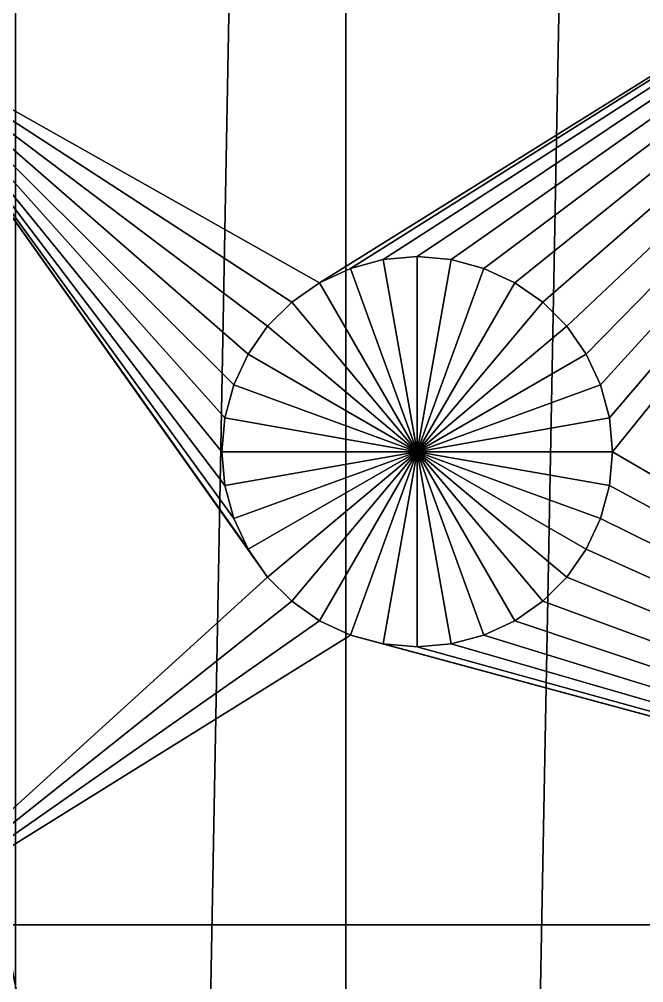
# Model space of a CAD drawing. Extents: x 36 to 230, y -1 to 167.
# Drawn here: x 125.48 to 130.76, y 96.74 to 104.89 of the extents above; entities that cross this region are included whole.
import ezdxf

# ---------------------------------------------------------------- set-up
doc = ezdxf.new("R2010")
doc.units = 0
doc.layers.get('0').update_dxf_attribs({"color": 13, "linetype": 'CONTINUOUS'})

# ---------------------------------------------------------------- blocks, each defined once
blk = doc.blocks.new('PARTE_23_-_SKETCHUP_STL_1')
for p, q in [((128.8407, 102.8801, 31), (128.5542, 102.855, 31)), ((128.8407, 102.8801, 46), (128.5542, 102.855, 46)), ((129.1272, 102.855, 31), (128.8407, 102.8801, 31)), ((128.8407, 102.8801, 31), (128.8407, 101.2301, 30.0086)), ((128.8407, 102.8801, 46), (128.8407, 102.8801, 31)), ((129.1272, 102.855, 46), (128.8407, 102.8801, 46)), ((128.5542, 102.855, 31), (128.2764, 102.7806, 31)), ((128.5542, 102.855, 46), (128.2764, 102.7806, 46)), ((128.5542, 102.855, 31), (128.8407, 101.2301, 30.0086)), ((128.5542, 102.855, 46), (128.5542, 102.855, 31)), ((129.1272, 102.855, 31), (128.8407, 101.2301, 30.0086)), ((129.405, 102.7806, 31), (129.1272, 102.855, 31)), ((129.1272, 102.855, 46), (129.1272, 102.855, 31)), ((129.405, 102.7806, 46), (129.1272, 102.855, 46)), ((128.2764, 102.7806, 31), (128.0157, 102.659, 31)), ((128.2764, 102.7806, 46), (128.0157, 102.659, 46)), ((128.2764, 102.7806, 31), (128.8407, 101.2301, 30.0086)), ((128.2764, 102.7806, 46), (128.2764, 102.7806, 31)), ((129.405, 102.7806, 31), (128.8407, 101.2301, 30.0086)), ((129.6657, 102.659, 31), (129.405, 102.7806, 31)), ((129.405, 102.7806, 46), (129.405, 102.7806, 31)), ((129.6657, 102.659, 46), (129.405, 102.7806, 46)), ((128.0157, 102.659, 31), (127.7801, 102.4941, 31)), ((128.0157, 102.659, 46), (127.7801, 102.4941, 46)), ((128.0157, 102.659, 31), (128.8407, 101.2301, 30.0086)), ((128.0157, 102.659, 46), (128.0157, 102.659, 31)), ((129.6657, 102.659, 31), (128.8407, 101.2301, 30.0086)), ((129.9013, 102.4941, 31), (129.6657, 102.659, 31)), ((129.6657, 102.659, 46), (129.6657, 102.659, 31)), ((129.9013, 102.4941, 46), (129.6657, 102.659, 46)), ((127.7801, 102.4941, 31), (127.5767, 102.2907, 31)), ((127.7801, 102.4941, 46), (127.5767, 102.2907, 46)), ((127.7801, 102.4941, 31), (128.8407, 101.2301, 30.0086)), ((127.7801, 102.4941, 46), (127.7801, 102.4941, 31)), ((129.9013, 102.4941, 31), (128.8407, 101.2301, 30.0086)), ((130.1047, 102.2907, 31), (129.9013, 102.4941, 31)), ((129.9013, 102.4941, 46), (129.9013, 102.4941, 31)), ((130.1047, 102.2907, 46), (129.9013, 102.4941, 46)), ((127.5767, 102.2907, 31), (127.4118, 102.0551, 31)), ((127.5767, 102.2907, 46), (127.4118, 102.0551, 46)), ((127.5767, 102.2907, 31), (128.8407, 101.2301, 30.0086)), ((127.5767, 102.2907, 46), (127.5767, 102.2907, 31)), ((130.1047, 102.2907, 31), (128.8407, 101.2301, 30.0086)), ((130.2697, 102.0551, 31), (130.1047, 102.2907, 31)), ((130.2697, 102.0551, 46), (130.1047, 102.2907, 46)), ((130.1047, 102.2907, 46), (130.1047, 102.2907, 31)), ((127.4118, 102.0551, 31), (127.2902, 101.7944, 31)), ((127.4118, 102.0551, 46), (127.2902, 101.7944, 46)), ((127.4118, 102.0551, 31), (128.8407, 101.2301, 30.0086)), ((127.4118, 102.0551, 46), (127.4118, 102.0551, 31)), ((130.2697, 102.0551, 31), (128.8407, 101.2301, 30.0086)), ((130.3912, 101.7944, 31), (130.2697, 102.0551, 31)), ((130.2697, 102.0551, 31), (130.2697, 102.0551, 46)), ((130.3912, 101.7944, 46), (130.2697, 102.0551, 46)), ((127.2902, 101.7944, 31), (127.2158, 101.5166, 31)), ((127.2902, 101.7944, 46), (127.2158, 101.5166, 46)), ((127.2902, 101.7944, 31), (128.8407, 101.2301, 30.0086)), ((127.2902, 101.7944, 46), (127.2902, 101.7944, 31)), ((130.3912, 101.7944, 31), (128.8407, 101.2301, 30.0086)), ((130.4656, 101.5166, 31), (130.3912, 101.7944, 31)), ((130.4656, 101.5166, 46), (130.3912, 101.7944, 46)), ((130.3912, 101.7944, 31), (130.3912, 101.7944, 46)), ((127.2158, 101.5166, 31), (127.1907, 101.2301, 31)), ((127.2158, 101.5166, 46), (127.1907, 101.2301, 46)), ((127.2158, 101.5166, 31), (128.8407, 101.2301, 30.0086)), ((127.2158, 101.5166, 46), (127.2158, 101.5166, 31)), ((130.4656, 101.5166, 31), (128.8407, 101.2301, 30.0086)), ((130.4907, 101.2301, 31), (130.4656, 101.5166, 31)), ((130.4907, 101.2301, 46), (130.4656, 101.5166, 46)), ((130.4656, 101.5166, 31), (130.4656, 101.5166, 46)), ((127.1907, 101.2301, 31), (128.8407, 101.2301, 30.0086)), ((127.1907, 101.2301, 31), (127.2158, 100.9436, 31)), ((127.1907, 101.2301, 46), (127.1907, 101.2301, 31)), ((127.1907, 101.2301, 46), (127.2158, 100.9436, 46)), ((127.2158, 100.9436, 31), (128.8407, 101.2301, 30.0086)), ((127.2902, 100.6658, 31), (128.8407, 101.2301, 30.0086)), ((127.4118, 100.4051, 31), (128.8407, 101.2301, 30.0086)), ((127.5767, 100.1695, 31), (128.8407, 101.2301, 30.0086)), ((127.7801, 99.9661, 31), (128.8407, 101.2301, 30.0086)), ((128.0157, 99.8012, 31), (128.8407, 101.2301, 30.0086)), ((128.2764, 99.6796, 31), (128.8407, 101.2301, 30.0086)), ((128.5542, 99.6052, 31), (128.8407, 101.2301, 30.0086)), ((128.8407, 101.2301, 30.0086), (130.4907, 101.2301, 31)), ((128.8407, 99.5801, 31), (128.8407, 101.2301, 30.0086)), ((129.1272, 99.6052, 31), (128.8407, 101.2301, 30.0086)), ((129.405, 99.6796, 31), (128.8407, 101.2301, 30.0086)), ((129.6657, 99.8012, 31), (128.8407, 101.2301, 30.0086)), ((129.9013, 99.9661, 31), (128.8407, 101.2301, 30.0086)), ((130.1047, 100.1695, 31), (128.8407, 101.2301, 30.0086)), ((130.2697, 100.4051, 31), (128.8407, 101.2301, 30.0086)), ((130.3912, 100.6658, 31), (128.8407, 101.2301, 30.0086)), ((130.4656, 100.9436, 31), (128.8407, 101.2301, 30.0086)), ((130.4656, 100.9436, 31), (130.4907, 101.2301, 31)), ((130.4656, 100.9436, 46), (130.4907, 101.2301, 46)), ((130.4907, 101.2301, 46), (130.4907, 101.2301, 31)), ((127.2158, 100.9436, 31), (127.2902, 100.6658, 31)), ((127.2158, 100.9436, 46), (127.2158, 100.9436, 31)), ((127.2158, 100.9436, 46), (127.2902, 100.6658, 46)), ((130.3912, 100.6658, 31), (130.4656, 100.9436, 31)), ((130.3912, 100.6658, 46), (130.4656, 100.9436, 46)), ((130.4656, 100.9436, 46), (130.4656, 100.9436, 31)), ((127.2902, 100.6658, 31), (127.4118, 100.4051, 31)), ((127.2902, 100.6658, 46), (127.2902, 100.6658, 31)), ((127.2902, 100.6658, 46), (127.4118, 100.4051, 46)), ((130.2697, 100.4051, 31), (130.3912, 100.6658, 31)), ((130.2697, 100.4051, 46), (130.3912, 100.6658, 46)), ((130.3912, 100.6658, 46), (130.3912, 100.6658, 31)), ((127.4118, 100.4051, 31), (127.5767, 100.1695, 31)), ((127.4118, 100.4051, 46), (127.4118, 100.4051, 31)), ((127.4118, 100.4051, 46), (127.5767, 100.1695, 46)), ((130.1047, 100.1695, 31), (130.2697, 100.4051, 31)), ((130.1047, 100.1695, 46), (130.2697, 100.4051, 46)), ((130.2697, 100.4051, 46), (130.2697, 100.4051, 31)), ((127.5767, 100.1695, 31), (127.7801, 99.9661, 31)), ((127.5767, 100.1695, 46), (127.5767, 100.1695, 31)), ((127.5767, 100.1695, 46), (127.7801, 99.9661, 46)), ((129.9013, 99.9661, 31), (130.1047, 100.1695, 31)), ((129.9013, 99.9661, 46), (130.1047, 100.1695, 46)), ((130.1047, 100.1695, 46), (130.1047, 100.1695, 31)), ((127.7801, 99.9661, 31), (128.0157, 99.8012, 31)), ((127.7801, 99.9661, 46), (127.7801, 99.9661, 31)), ((127.7801, 99.9661, 46), (128.0157, 99.8012, 46)), ((129.6657, 99.8012, 31), (129.9013, 99.9661, 31)), ((129.6657, 99.8012, 46), (129.9013, 99.9661, 46)), ((129.9013, 99.9661, 46), (129.9013, 99.9661, 31)), ((128.0157, 99.8012, 31), (128.2764, 99.6796, 31)), ((128.0157, 99.8012, 46), (128.0157, 99.8012, 31)), ((128.0157, 99.8012, 46), (128.2764, 99.6796, 46)), ((129.405, 99.6796, 31), (129.6657, 99.8012, 31)), ((129.405, 99.6796, 46), (129.6657, 99.8012, 46)), ((129.6657, 99.8012, 46), (129.6657, 99.8012, 31)), ((128.2764, 99.6796, 31), (128.5542, 99.6052, 31)), ((128.2764, 99.6796, 46), (128.2764, 99.6796, 31)), ((128.2764, 99.6796, 46), (128.5542, 99.6052, 46)), ((129.1272, 99.6052, 31), (129.405, 99.6796, 31)), ((129.1272, 99.6052, 46), (129.405, 99.6796, 46)), ((129.405, 99.6796, 46), (129.405, 99.6796, 31)), ((128.5542, 99.6052, 31), (128.8407, 99.5801, 31)), ((128.5542, 99.6052, 46), (128.5542, 99.6052, 31)), ((128.5542, 99.6052, 46), (128.8407, 99.5801, 46)), ((128.8407, 99.5801, 31), (129.1272, 99.6052, 31)), ((128.8407, 99.5801, 46), (129.1272, 99.6052, 46)), ((128.8407, 99.5801, 46), (128.8407, 99.5801, 31)), ((129.1272, 99.6052, 46), (129.1272, 99.6052, 31)), ((137.3407, 97.2301, 46), (124.3407, 97.2301, 46)), ((137.3407, 97.2301, 5), (125.3407, 97.2301, 5))]:
    blk.add_line(p, q)
mesh = blk.add_polyface()
corners = [(125.4455, 8.4398), (125.4455, 158.0204), (128.238, 157.7585), (128.238, 8.7017), (131.0189, 157.3924), (131.0189, 9.0678), (133.7841, 156.9226), (133.7841, 9.5376), (136.5298, 156.3497), (136.5298, 10.1105), (139.2521, 155.6745), (139.2521, 10.7857), (141.9473, 154.8981), (141.9473, 11.5621), (144.6116, 154.0214), (144.6116, 12.4389), (147.2413, 153.0456), (147.2413, 13.4146), (149.8326, 151.9723), (149.8326, 14.4879), (152.382, 150.8028), (152.382, 15.6574), (154.8858, 149.5388), (154.8858, 16.9215), (157.3407, 148.182), (157.3407, 18.2782), (170.5094, 128.7462), (170.6447, 129.2513), (170.4638, 128.2252), (186.6872, 164.2027), (170.8657, 129.7252), (176.0619, 129.7252), (176.2829, 129.2513), (176.4182, 128.7462), (176.4638, 128.2252), (176.4638, 38.235), (170.5094, 127.7043), (170.4638, 38.235), (170.5094, 38.7559), (170.6447, 127.1992), (170.6447, 39.261), (170.8657, 126.7252), (170.8657, 39.735), (171.1657, 126.2969), (171.1657, 40.1633), (171.5355, 125.9271), (171.5355, 40.5331), (171.9638, 125.6272), (171.9638, 40.833), (172.4378, 125.4062), (172.4378, 41.0541), (172.9429, 125.2708), (172.9429, 41.1894), (173.4638, 125.2252), (173.4638, 41.235), (173.9848, 125.2708), (173.9848, 41.1894), (174.4899, 125.4062), (174.4899, 41.0541), (174.9638, 125.6272), (174.9638, 40.833), (175.3922, 125.9271), (175.3922, 40.5331), (175.7619, 126.2969), (175.7619, 40.1633), (176.0619, 126.7252), (176.0619, 39.735), (176.2829, 127.1992), (176.2829, 39.261), (176.4182, 127.7043), (176.4182, 38.7559), (122.8407, 153.2301), (122.8407, 13.2301), (186.6872, 2.2576), (187.4042, 164.9155), (187.4042, 1.5447), (188.1896, 165.5523), (188.1896, 0.9079), (189.0352, 166.1065), (188.887, 128.2301)]
mesh.append_faces([[corners[k] for k in face] for face in [(26, 24, 27), (27, 29, 30), (31, 29, 32), (32, 29, 33), (33, 29, 34), (36, 37, 28)]], dxfattribs={"vtx0": -1, "vtx1": -1})
mesh.append_faces([[corners[k] for k in face] for face in [(25, 24, 26), (34, 29, 35), (71, 1, 72), (77, 78, 79)]], dxfattribs={"vtx0": -1, "vtx1": -1, "vtx2": -1})
mesh.append_faces([[corners[k] for k in face] for face in [(0, 1, 2), (3, 2, 4), (5, 4, 6), (7, 6, 8), (9, 8, 10), (11, 10, 12), (13, 12, 14), (15, 14, 16), (17, 16, 18), (19, 18, 20), (21, 20, 22), (23, 22, 24), (25, 26, 28), (38, 36, 39), (40, 39, 41), (42, 41, 43), (44, 43, 45), (46, 45, 47), (48, 47, 49), (50, 49, 51), (52, 51, 53), (54, 53, 55), (56, 55, 57), (58, 57, 59), (60, 59, 61), (62, 61, 63), (64, 63, 65), (66, 65, 67), (68, 67, 69), (70, 69, 34), (73, 29, 74), (75, 74, 76), (77, 76, 78)]], dxfattribs={"vtx0": -1, "vtx2": -1})
mesh = blk.add_polyface()
corners = [(122.6451, 158.1777, 5), (125.3407, 109.2301, 5), (125.4455, 158.0204, 5), (134.5123, 109.2301, 5), (128.238, 157.7585, 5), (131.0189, 157.3924, 5), (133.7841, 156.9226, 5), (136.5298, 156.3497, 5), (135.3407, 127.7301, 5), (142.3407, 127.7301, 5), (139.2521, 155.6745, 5), (141.9473, 154.8981, 5), (144.6116, 154.0214, 5), (119.2935, 151.7266, 5), (125.3407, 97.2301, 5), (119.5629, 151.6544, 5), (119.8407, 151.6301, 5), (120.1185, 151.6544, 5), (120.3879, 151.7266, 5), (120.6407, 151.8445, 5), (120.8692, 152.0044, 5), (121.0664, 152.2016, 5), (121.2263, 152.4301, 5), (121.3442, 152.6829, 5), (121.4164, 152.9523, 5), (121.4407, 153.2301, 5), (120.8692, 154.4558, 5), (121.0664, 154.2586, 5), (121.2263, 154.0301, 5), (121.3442, 153.7773, 5), (121.4164, 153.5079, 5), (164.1272, 143.7586, 5), (164.3407, 113.2301, 5), (166.2784, 142.1245, 5), (166.0867, 117.2497, 5), (166.669, 117.7234, 5), (168.3692, 140.4139, 5), (167.3103, 118.1135, 5), (167.9989, 118.4125, 5), (168.7217, 118.6151, 5), (170.3971, 138.6291, 5), (170.9597, 118.6151, 5), (172.3594, 136.7725, 5), (171.8638, 128.2252, 5), (171.8881, 128.5031, 5), (171.9603, 128.7725, 5)]
mesh.append_faces([[corners[k] for k in face] for face in [(0, 1, 2), (2, 3, 4), (4, 3, 5), (5, 3, 6), (6, 3, 7), (7, 9, 10), (10, 9, 11), (11, 9, 12), (13, 14, 15), (15, 14, 16), (16, 14, 17), (17, 14, 18), (18, 14, 19), (19, 14, 20), (20, 14, 21), (21, 14, 22), (22, 14, 23), (23, 14, 24), (24, 14, 25), (31, 32, 33), (33, 35, 36), (36, 39, 40), (40, 41, 42)]], dxfattribs={"vtx0": -1, "vtx1": -1})
mesh.append_faces([[corners[k] for k in face] for face in [(7, 3, 8), (25, 14, 0), (42, 41, 43)]], dxfattribs={"vtx0": -1, "vtx1": -1, "vtx2": -1})
mesh.append_faces([[corners[k] for k in face] for face in [(2, 1, 3), (7, 8, 9), (0, 26, 27), (0, 27, 28), (0, 28, 29), (0, 29, 30), (0, 30, 25), (33, 34, 35), (36, 35, 37), (36, 37, 38), (36, 38, 39), (42, 43, 44), (42, 44, 45)]], dxfattribs={"vtx0": -1, "vtx2": -1})
mesh = blk.add_polyface()
corners = [(172.3711, 118.1135, 5), (171.8638, 128.2252, 5), (171.6825, 118.4125, 5), (171.8881, 127.9474, 5), (171.9603, 127.678, 5), (125.3407, 109.2301, 5), (122.6451, 158.1777, 5), (125.3407, 97.2301, 5), (135.3407, 127.7301, 5), (134.5123, 109.2301, 5), (135.3407, 110.0585, 5), (144.6116, 154.0214, 5), (142.3407, 127.7301, 5), (144.6116, 12.4389, 5), (147.2413, 13.4146, 5), (147.2413, 153.0456, 5), (149.8326, 14.4879, 5), (149.8326, 151.9723, 5), (152.382, 15.6574, 5), (152.382, 150.8028, 5), (154.8858, 16.9215, 5), (154.8858, 149.5388, 5), (157.3407, 18.2782, 5), (157.3407, 148.182, 5), (159.6555, 19.6708, 5), (159.6555, 146.7894, 5), (161.9187, 21.1459, 5), (161.9187, 145.3143, 5), (164.1272, 22.7016, 5), (164.1272, 143.7586, 5), (164.3407, 113.2301, 5), (164.3919, 53.979, 5), (164.3919, 112.4812, 5), (164.5447, 54.714, 5), (164.5447, 111.7462, 5), (164.7961, 55.4213, 5), (164.7961, 111.0389, 5), (165.1414, 56.0878, 5), (165.1414, 110.3724, 5), (165.5743, 56.7011, 5), (165.5743, 109.7591, 5), (166.0867, 57.2497, 5), (166.0867, 109.2105, 5), (166.669, 57.7234, 5), (166.669, 108.7368, 5), (167.3103, 58.1135, 5), (167.3103, 108.3467, 5), (167.9989, 58.4125, 5), (167.9989, 108.0477, 5), (168.7217, 58.6151, 5), (168.7217, 107.8451, 5), (169.4654, 58.7173, 5), (169.4654, 107.7429, 5), (170.216, 58.7173, 5), (170.216, 107.7429, 5), (170.9597, 58.6151, 5), (170.9597, 107.8451, 5), (171.6825, 58.4125, 5), (171.6825, 108.0477, 5), (164.3407, 53.2301, 5), (166.2784, 142.1245, 5), (164.3919, 113.979, 5), (164.5447, 114.714, 5), (164.7961, 115.4213, 5), (165.1414, 116.0878, 5), (165.5743, 116.7011, 5), (166.0867, 117.2497, 5), (170.3971, 138.6291, 5), (168.7217, 118.6151, 5), (169.4654, 118.7173, 5), (170.216, 118.7173, 5), (170.9597, 118.6151, 5)]
mesh.append_faces([[corners[k] for k in face] for face in [(8, 9, 10)]], dxfattribs={"vtx0": -1})
mesh.append_faces([[corners[k] for k in face] for face in [(0, 1, 2), (1, 0, 3), (3, 0, 4), (5, 6, 7), (11, 14, 15), (15, 16, 17), (17, 18, 19), (19, 20, 21), (21, 22, 23), (23, 24, 25), (25, 26, 27), (27, 28, 29), (30, 31, 32), (32, 33, 34), (34, 35, 36), (36, 37, 38), (38, 39, 40), (40, 41, 42), (42, 43, 44), (44, 45, 46), (46, 47, 48), (48, 49, 50), (50, 51, 52), (52, 53, 54), (54, 55, 56), (56, 57, 58)]], dxfattribs={"vtx0": -1, "vtx1": -1})
mesh.append_faces([[corners[k] for k in face] for face in [(11, 12, 13), (30, 29, 59)]], dxfattribs={"vtx0": -1, "vtx1": -1, "vtx2": -1})
mesh.append_faces([[corners[k] for k in face] for face in [(60, 30, 61), (60, 61, 62), (60, 62, 63), (60, 63, 64), (60, 64, 65), (60, 65, 66), (67, 68, 69), (67, 69, 70), (67, 70, 71), (1, 71, 2)]], dxfattribs={"vtx0": -1, "vtx2": -1})
mesh = blk.add_polyface()
corners = [(122.6451, 8.2826), (122.6598, 12.204), (125.4455, 8.4398), (122.7951, 12.7092), (122.8407, 13.2301), (125.4455, 158.0204), (128.238, 157.7585), (128.238, 8.7017), (131.0189, 157.3924), (131.0189, 9.0678), (133.7841, 156.9226), (133.7841, 9.5376), (136.5298, 156.3497), (136.5298, 10.1105), (139.2521, 155.6745), (139.2521, 10.7857), (141.9473, 154.8981), (141.9473, 11.5621), (144.6116, 154.0214), (144.6116, 12.4389), (147.2413, 153.0456), (147.2413, 13.4146), (149.8326, 151.9723), (149.8326, 14.4879), (152.382, 150.8028), (152.382, 15.6574), (154.8858, 149.5388), (154.8858, 16.9215), (157.3407, 148.182), (157.3407, 18.2782), (170.4638, 38.235), (170.5094, 127.7043), (170.5094, 38.7559), (170.6447, 127.1992), (170.6447, 39.261), (170.8657, 126.7252), (170.8657, 39.735), (171.1657, 126.2969), (171.1657, 40.1633), (171.5355, 125.9271), (171.5355, 40.5331), (171.9638, 125.6272), (171.9638, 40.833), (172.4378, 125.4062), (172.4378, 41.0541), (172.9429, 125.2708), (172.9429, 41.1894), (173.4638, 125.2252), (173.4638, 41.235), (173.9848, 125.2708), (173.9848, 41.1894), (174.4899, 125.4062), (174.4899, 41.0541), (174.9638, 125.6272), (174.9638, 40.833), (175.3922, 125.9271), (175.3922, 40.5331), (175.7619, 126.2969), (175.7619, 40.1633), (176.0619, 126.7252), (176.0619, 39.735), (176.2829, 127.1992), (176.2829, 39.261), (176.4182, 127.7043), (176.4182, 38.7559), (176.4638, 128.2252), (176.4638, 38.235), (170.6447, 37.2089), (186.6872, 2.2576), (170.5094, 37.714), (170.4638, 128.2252), (170.8657, 36.735), (171.1657, 36.3066), (171.5355, 35.9368), (171.9638, 35.6369), (172.4378, 35.4159)]
mesh.append_faces([[corners[k] for k in face] for face in [(0, 1, 2), (2, 6, 7), (7, 8, 9), (9, 10, 11), (11, 12, 13), (13, 14, 15), (15, 16, 17), (17, 18, 19), (19, 20, 21), (21, 22, 23), (23, 24, 25), (25, 26, 27), (27, 28, 29), (30, 31, 32), (32, 33, 34), (34, 35, 36), (36, 37, 38), (38, 39, 40), (40, 41, 42), (42, 43, 44), (44, 45, 46), (46, 47, 48), (48, 49, 50), (50, 51, 52), (52, 53, 54), (54, 55, 56), (56, 57, 58), (58, 59, 60), (60, 61, 62), (62, 63, 64), (64, 65, 66), (29, 67, 68), (67, 29, 69), (69, 29, 30)]], dxfattribs={"vtx0": -1, "vtx1": -1})
mesh.append_faces([[corners[k] for k in face] for face in [(2, 4, 5), (30, 29, 70)]], dxfattribs={"vtx0": -1, "vtx1": -1, "vtx2": -1})
mesh.append_faces([[corners[k] for k in face] for face in [(2, 1, 3), (2, 3, 4), (68, 67, 71), (68, 71, 72), (68, 72, 73), (68, 73, 74), (68, 74, 75)]], dxfattribs={"vtx0": -1, "vtx2": -1})
mesh = blk.add_polyface()
corners = [(144.6116, 154.0214, 5), (144.6116, 12.4389, 5), (147.2413, 13.4146, 5), (147.2413, 153.0456, 5), (149.8326, 14.4879, 5), (149.8326, 151.9723, 5), (152.382, 15.6574, 5), (152.382, 150.8028, 5), (154.8858, 16.9215, 5), (154.8858, 149.5388, 5), (157.3407, 18.2782, 5), (157.3407, 148.182, 5), (159.6555, 19.6708, 5), (159.6555, 146.7894, 5), (161.9187, 21.1459, 5), (161.9187, 145.3143, 5), (164.1272, 22.7016, 5), (164.1272, 143.7586, 5), (164.3407, 53.2301, 5), (166.2784, 24.3358, 5), (164.3919, 52.4812, 5), (164.5447, 51.7462, 5), (164.7961, 51.0389, 5), (165.1414, 50.3724, 5), (165.5743, 49.7591, 5), (168.7217, 47.8451, 5), (170.3971, 27.8311, 5), (169.4654, 47.7429, 5), (170.216, 47.7429, 5), (170.9597, 47.8451, 5), (171.8638, 38.235, 5), (171.6825, 48.0477, 5), (164.3919, 53.979, 5), (164.3407, 113.2301, 5), (164.3919, 112.4812, 5), (164.5447, 54.714, 5), (164.5447, 111.7462, 5), (164.7961, 55.4213, 5), (164.7961, 111.0389, 5), (165.1414, 56.0878, 5), (165.1414, 110.3724, 5), (165.5743, 56.7011, 5), (165.5743, 109.7591, 5), (166.0867, 57.2497, 5), (166.0867, 109.2105, 5), (166.669, 57.7234, 5), (166.669, 108.7368, 5), (167.3103, 58.1135, 5), (167.3103, 108.3467, 5), (167.9989, 58.4125, 5), (167.9989, 108.0477, 5), (168.7217, 58.6151, 5), (168.7217, 107.8451, 5), (169.4654, 58.7173, 5), (169.4654, 107.7429, 5), (170.216, 58.7173, 5), (170.216, 107.7429, 5), (170.9597, 58.6151, 5), (170.9597, 107.8451, 5), (171.6825, 58.4125, 5), (171.6825, 108.0477, 5), (172.3711, 58.1135, 5), (172.3711, 48.3467, 5), (171.8881, 38.5128, 5), (171.9603, 38.7822, 5), (114.3407, 97.2301, 5), (137.3407, 37.7301, 5), (114.3407, 109.2301, 5), (125.3407, 97.2301, 5), (137.3407, 97.2301, 5), (142.3407, 25.7301, 5), (142.3407, 127.7301, 5)]
mesh.append_faces([[corners[k] for k in face] for face in [(68, 66, 69)]], dxfattribs={"vtx0": -1})
mesh.append_faces([[corners[k] for k in face] for face in [(18, 19, 20), (20, 19, 21), (21, 19, 22), (22, 19, 23), (23, 19, 24), (25, 26, 27), (28, 26, 29), (29, 30, 31), (32, 33, 18), (65, 66, 67), (70, 1, 71)]], dxfattribs={"vtx0": -1, "vtx1": -1})
mesh.append_faces([[corners[k] for k in face] for face in [(17, 16, 18), (67, 66, 68)]], dxfattribs={"vtx0": -1, "vtx1": -1, "vtx2": -1})
mesh.append_faces([[corners[k] for k in face] for face in [(0, 1, 2), (3, 2, 4), (5, 4, 6), (7, 6, 8), (9, 8, 10), (11, 10, 12), (13, 12, 14), (15, 14, 16), (34, 32, 35), (36, 35, 37), (38, 37, 39), (40, 39, 41), (42, 41, 43), (44, 43, 45), (46, 45, 47), (48, 47, 49), (50, 49, 51), (52, 51, 53), (54, 53, 55), (56, 55, 57), (58, 57, 59), (60, 59, 61), (30, 62, 31), (62, 30, 63), (62, 63, 64)]], dxfattribs={"vtx0": -1, "vtx2": -1})
mesh = blk.add_polyface()
corners = [(92.1414, 110.3724, 5), (92.1414, 56.0878, 5), (92.5743, 56.7011, 5), (92.5743, 109.7591, 5), (93.0867, 57.2497, 5), (93.0867, 109.2105, 5), (93.669, 57.7234, 5), (93.669, 108.7368, 5), (94.3103, 58.1135, 5), (94.3103, 108.3467, 5), (94.9989, 58.4125, 5), (94.9989, 108.0477, 5), (95.7217, 58.6151, 5), (95.7217, 107.8451, 5), (96.4654, 58.7173, 5), (96.4654, 107.7429, 5), (97.216, 58.7173, 5), (97.216, 107.7429, 5), (97.9597, 58.6151, 5), (97.9597, 107.8451, 5), (98.6825, 58.4125, 5), (98.6825, 108.0477, 5), (99.3711, 58.1135, 5), (99.3711, 108.3467, 5), (100.0125, 57.7234, 5), (100.0125, 108.7368, 5), (100.5947, 57.2497, 5), (102.5123, 97.2301, 5), (101.1071, 56.7011, 5), (101.54, 56.0878, 5), (101.8854, 55.4213, 5), (102.1368, 54.714, 5), (102.2895, 53.979, 5), (102.3407, 53.2301, 5), (102.5123, 37.7301, 5), (137.3407, 37.7301, 5), (114.3407, 97.2301, 5), (92.1414, 50.3724, 5), (92.4401, 13.4146, 5), (92.5743, 49.7591, 5), (95.0698, 12.4389, 5), (93.0867, 49.2105, 5), (93.669, 48.7368, 5), (94.3103, 48.3467, 5), (94.9989, 48.0477, 5), (95.7217, 47.8451, 5), (98.6825, 48.0477, 5), (100.4293, 10.7857, 5), (99.3711, 48.3467, 5), (100.0125, 48.7368, 5), (100.3407, 35.5585, 5), (100.5947, 49.2105, 5), (100.3407, 29.9017, 5), (101.1071, 49.7591, 5), (101.54, 50.3724, 5), (101.8854, 51.0389, 5), (102.1368, 51.7462, 5), (102.2895, 52.4812, 5)]
mesh.append_faces([[corners[k] for k in face] for face in [(27, 35, 36), (37, 38, 39), (39, 40, 41), (41, 40, 42), (42, 40, 43), (43, 40, 44), (44, 40, 45), (46, 47, 48), (48, 47, 49), (49, 50, 51), (50, 49, 52), (51, 34, 53), (53, 34, 54), (54, 34, 55), (55, 34, 56), (56, 34, 57), (57, 34, 33)]], dxfattribs={"vtx0": -1, "vtx1": -1})
mesh.append_faces([[corners[k] for k in face] for face in [(27, 33, 34)]], dxfattribs={"vtx0": -1, "vtx1": -1, "vtx2": -1})
mesh.append_faces([[corners[k] for k in face] for face in [(0, 1, 2), (3, 2, 4), (5, 4, 6), (7, 6, 8), (9, 8, 10), (11, 10, 12), (13, 12, 14), (15, 14, 16), (17, 16, 18), (19, 18, 20), (21, 20, 22), (23, 22, 24), (25, 24, 26), (27, 26, 28), (27, 28, 29), (27, 29, 30), (27, 30, 31), (27, 31, 32), (27, 32, 33), (27, 34, 35), (51, 50, 34)]], dxfattribs={"vtx0": -1, "vtx2": -1})
mesh = blk.add_polyface()
corners = [(105.3407, 97.2301, 46), (102.3407, 104.2301, 46), (102.3407, 100.2301, 46), (105.3407, 107.2301, 46), (109.4118, 100.4051, 46), (109.5767, 100.1695, 46), (109.7801, 99.9661, 46), (110.0157, 99.8012, 46), (115.3407, 97.2301, 46), (109.2902, 100.6658, 46), (109.2158, 100.9436, 46), (109.1907, 101.2301, 46), (110.2764, 99.6796, 46), (110.5542, 99.6052, 46), (110.8407, 99.5801, 46), (111.1272, 99.6052, 46), (111.405, 99.6796, 46), (111.6657, 99.8012, 46), (111.9013, 99.9661, 46), (112.1047, 100.1695, 46), (112.2697, 100.4051, 46), (112.3912, 100.6658, 46), (112.4656, 100.9436, 46), (112.4907, 101.2301, 46), (124.3407, 97.2301, 46), (127.5767, 100.1695, 46), (124.3407, 104.7301, 46), (127.7801, 99.9661, 46), (128.0157, 99.8012, 46), (128.2764, 99.6796, 46), (137.3407, 97.2301, 46), (127.4118, 100.4051, 46), (127.2902, 100.6658, 46), (127.2158, 100.9436, 46), (127.1907, 101.2301, 46), (128.5542, 99.6052, 46), (128.8407, 99.5801, 46), (129.1272, 99.6052, 46), (129.405, 99.6796, 46), (129.6657, 99.8012, 46), (129.9013, 99.9661, 46), (130.1047, 100.1695, 46), (130.2697, 100.4051, 46), (130.3912, 100.6658, 46), (130.4656, 100.9436, 46), (130.4907, 101.2301, 46), (135.3407, 107.2301, 46), (137.3407, 109.2301, 46), (115.3407, 104.7301, 46), (110.2764, 102.7806, 46), (110.0157, 102.659, 46), (109.7801, 102.4941, 46), (109.5767, 102.2907, 46), (109.4118, 102.0551, 46), (109.2902, 101.7944, 46), (109.2158, 101.5166, 46), (110.5542, 102.855, 46), (110.8407, 102.8801, 46), (111.1272, 102.855, 46), (111.405, 102.7806, 46), (111.6657, 102.659, 46), (111.9013, 102.4941, 46), (112.1047, 102.2907, 46), (112.2697, 102.0551, 46), (112.3912, 101.7944, 46), (112.4656, 101.5166, 46), (128.0157, 102.659, 46), (127.7801, 102.4941, 46), (127.5767, 102.2907, 46), (127.4118, 102.0551, 46), (127.2902, 101.7944, 46), (127.2158, 101.5166, 46), (128.2764, 102.7806, 46), (128.5542, 102.855, 46), (128.8407, 102.8801, 46), (129.1272, 102.855, 46), (129.405, 102.7806, 46), (129.6657, 102.659, 46), (129.9013, 102.4941, 46), (130.1047, 102.2907, 46), (130.2697, 102.0551, 46), (130.3912, 101.7944, 46), (130.4656, 101.5166, 46)]
mesh.append_faces([[corners[k] for k in face] for face in [(0, 1, 2), (46, 30, 47)]], dxfattribs={"vtx0": -1})
mesh.append_faces([[corners[k] for k in face] for face in [(1, 0, 3), (4, 0, 5), (5, 0, 6), (6, 0, 7), (7, 8, 12), (12, 8, 13), (13, 8, 14), (14, 8, 15), (15, 8, 16), (16, 8, 17), (17, 8, 18), (18, 8, 19), (19, 8, 20), (20, 8, 21), (21, 8, 22), (22, 8, 23), (24, 25, 26), (25, 24, 27), (27, 24, 28), (28, 24, 29), (29, 30, 35), (35, 30, 36), (36, 30, 37), (37, 30, 38), (38, 30, 39), (39, 30, 40), (40, 30, 41), (41, 30, 42), (42, 30, 43), (43, 30, 44), (44, 30, 45), (3, 48, 46), (49, 3, 50), (50, 3, 51), (51, 3, 52), (52, 3, 53), (53, 3, 54), (54, 3, 55), (55, 3, 11), (48, 23, 8), (66, 26, 67), (67, 26, 68), (68, 26, 69), (69, 26, 70), (70, 26, 71), (71, 26, 34)]], dxfattribs={"vtx0": -1, "vtx1": -1})
mesh.append_faces([[corners[k] for k in face] for face in [(3, 0, 4), (45, 30, 46), (48, 3, 49), (46, 26, 66)]], dxfattribs={"vtx0": -1, "vtx1": -1, "vtx2": -1})
mesh.append_faces([[corners[k] for k in face] for face in [(7, 0, 8), (3, 4, 9), (3, 9, 10), (3, 10, 11), (29, 24, 30), (26, 25, 31), (26, 31, 32), (26, 32, 33), (26, 33, 34), (48, 49, 56), (48, 56, 57), (48, 57, 58), (48, 58, 59), (48, 59, 60), (48, 60, 61), (48, 61, 62), (48, 62, 63), (48, 63, 64), (48, 64, 65), (48, 65, 23), (46, 48, 26), (46, 66, 72), (46, 72, 73), (46, 73, 74), (46, 74, 75), (46, 75, 76), (46, 76, 77), (46, 77, 78), (46, 78, 79), (46, 79, 80), (46, 80, 81), (46, 81, 82), (46, 82, 45)]], dxfattribs={"vtx0": -1, "vtx2": -1})
mesh = blk.add_polyface()
corners = [(128.8407, 102.8801, 31), (128.5542, 102.855, 31), (128.8407, 101.2301, 30.0086)]
mesh.append_faces([[corners[k] for k in face] for face in [(0, 1, 2)]])
mesh = blk.add_polyface()
corners = [(128.8407, 102.8801, 46), (128.5542, 102.855, 31), (128.8407, 102.8801, 31), (128.5542, 102.855, 46)]
mesh.append_faces([[corners[k] for k in face] for face in [(0, 1, 2), (1, 0, 3)]], dxfattribs={"vtx0": -1})
mesh = blk.add_polyface()
corners = [(129.1272, 102.855, 31), (128.8407, 102.8801, 31), (128.8407, 101.2301, 30.0086)]
mesh.append_faces([[corners[k] for k in face] for face in [(0, 1, 2)]])
mesh = blk.add_polyface()
corners = [(129.1272, 102.855, 46), (128.8407, 102.8801, 31), (129.1272, 102.855, 31), (128.8407, 102.8801, 46)]
mesh.append_faces([[corners[k] for k in face] for face in [(0, 1, 2), (1, 0, 3)]], dxfattribs={"vtx0": -1})
mesh = blk.add_polyface()
corners = [(128.8407, 101.2301, 30.0086), (128.5542, 102.855, 31), (128.2764, 102.7806, 31)]
mesh.append_faces([[corners[k] for k in face] for face in [(0, 1, 2)]])
mesh = blk.add_polyface()
corners = [(128.5542, 102.855, 46), (128.2764, 102.7806, 31), (128.5542, 102.855, 31), (128.2764, 102.7806, 46)]
mesh.append_faces([[corners[k] for k in face] for face in [(0, 1, 2), (1, 0, 3)]], dxfattribs={"vtx0": -1})
mesh = blk.add_polyface()
corners = [(129.405, 102.7806, 31), (129.1272, 102.855, 31), (128.8407, 101.2301, 30.0086)]
mesh.append_faces([[corners[k] for k in face] for face in [(0, 1, 2)]])
mesh = blk.add_polyface()
corners = [(129.405, 102.7806, 46), (129.1272, 102.855, 31), (129.405, 102.7806, 31), (129.1272, 102.855, 46)]
mesh.append_faces([[corners[k] for k in face] for face in [(0, 1, 2), (1, 0, 3)]], dxfattribs={"vtx0": -1})
mesh = blk.add_polyface()
corners = [(128.8407, 101.2301, 30.0086), (128.2764, 102.7806, 31), (128.0157, 102.659, 31)]
mesh.append_faces([[corners[k] for k in face] for face in [(0, 1, 2)]])
mesh = blk.add_polyface()
corners = [(128.2764, 102.7806, 46), (128.0157, 102.659, 31), (128.2764, 102.7806, 31), (128.0157, 102.659, 46)]
mesh.append_faces([[corners[k] for k in face] for face in [(0, 1, 2), (1, 0, 3)]], dxfattribs={"vtx0": -1})
mesh = blk.add_polyface()
corners = [(129.6657, 102.659, 31), (129.405, 102.7806, 31), (128.8407, 101.2301, 30.0086)]
mesh.append_faces([[corners[k] for k in face] for face in [(0, 1, 2)]])
mesh = blk.add_polyface()
corners = [(129.6657, 102.659, 46), (129.405, 102.7806, 31), (129.6657, 102.659, 31), (129.405, 102.7806, 46)]
mesh.append_faces([[corners[k] for k in face] for face in [(0, 1, 2), (1, 0, 3)]], dxfattribs={"vtx0": -1})
mesh = blk.add_polyface()
corners = [(128.8407, 101.2301, 30.0086), (128.0157, 102.659, 31), (127.7801, 102.4941, 31)]
mesh.append_faces([[corners[k] for k in face] for face in [(0, 1, 2)]])
mesh = blk.add_polyface()
corners = [(128.0157, 102.659, 46), (127.7801, 102.4941, 31), (128.0157, 102.659, 31), (127.7801, 102.4941, 46)]
mesh.append_faces([[corners[k] for k in face] for face in [(0, 1, 2), (1, 0, 3)]], dxfattribs={"vtx0": -1})
mesh = blk.add_polyface()
corners = [(129.9013, 102.4941, 31), (129.6657, 102.659, 31), (128.8407, 101.2301, 30.0086)]
mesh.append_faces([[corners[k] for k in face] for face in [(0, 1, 2)]])
mesh = blk.add_polyface()
corners = [(129.9013, 102.4941, 46), (129.6657, 102.659, 31), (129.9013, 102.4941, 31), (129.6657, 102.659, 46)]
mesh.append_faces([[corners[k] for k in face] for face in [(0, 1, 2), (1, 0, 3)]], dxfattribs={"vtx0": -1})
mesh = blk.add_polyface()
corners = [(128.8407, 101.2301, 30.0086), (127.7801, 102.4941, 31), (127.5767, 102.2907, 31)]
mesh.append_faces([[corners[k] for k in face] for face in [(0, 1, 2)]])
mesh = blk.add_polyface()
corners = [(127.7801, 102.4941, 46), (127.5767, 102.2907, 31), (127.7801, 102.4941, 31), (127.5767, 102.2907, 46)]
mesh.append_faces([[corners[k] for k in face] for face in [(0, 1, 2), (1, 0, 3)]], dxfattribs={"vtx0": -1})
mesh = blk.add_polyface()
corners = [(130.1047, 102.2907, 31), (129.9013, 102.4941, 31), (128.8407, 101.2301, 30.0086)]
mesh.append_faces([[corners[k] for k in face] for face in [(0, 1, 2)]])
mesh = blk.add_polyface()
corners = [(129.9013, 102.4941, 46), (130.1047, 102.2907, 31), (130.1047, 102.2907, 46), (129.9013, 102.4941, 31)]
mesh.append_faces([[corners[k] for k in face] for face in [(0, 1, 2), (1, 0, 3)]], dxfattribs={"vtx0": -1})
mesh = blk.add_polyface()
corners = [(128.8407, 101.2301, 30.0086), (127.5767, 102.2907, 31), (127.4118, 102.0551, 31)]
mesh.append_faces([[corners[k] for k in face] for face in [(0, 1, 2)]])
mesh = blk.add_polyface()
corners = [(127.5767, 102.2907, 31), (127.4118, 102.0551, 46), (127.4118, 102.0551, 31), (127.5767, 102.2907, 46)]
mesh.append_faces([[corners[k] for k in face] for face in [(0, 1, 2), (1, 0, 3)]], dxfattribs={"vtx0": -1})
mesh = blk.add_polyface()
corners = [(130.2697, 102.0551, 31), (130.1047, 102.2907, 31), (128.8407, 101.2301, 30.0086)]
mesh.append_faces([[corners[k] for k in face] for face in [(0, 1, 2)]])
mesh = blk.add_polyface()
corners = [(130.1047, 102.2907, 46), (130.2697, 102.0551, 31), (130.2697, 102.0551, 46), (130.1047, 102.2907, 31)]
mesh.append_faces([[corners[k] for k in face] for face in [(0, 1, 2), (1, 0, 3)]], dxfattribs={"vtx0": -1})
mesh = blk.add_polyface()
corners = [(128.8407, 101.2301, 30.0086), (127.4118, 102.0551, 31), (127.2902, 101.7944, 31)]
mesh.append_faces([[corners[k] for k in face] for face in [(0, 1, 2)]])
mesh = blk.add_polyface()
corners = [(127.4118, 102.0551, 31), (127.2902, 101.7944, 46), (127.2902, 101.7944, 31), (127.4118, 102.0551, 46)]
mesh.append_faces([[corners[k] for k in face] for face in [(0, 1, 2), (1, 0, 3)]], dxfattribs={"vtx0": -1})
mesh = blk.add_polyface()
corners = [(130.3912, 101.7944, 31), (130.2697, 102.0551, 31), (128.8407, 101.2301, 30.0086)]
mesh.append_faces([[corners[k] for k in face] for face in [(0, 1, 2)]])
mesh = blk.add_polyface()
corners = [(130.2697, 102.0551, 46), (130.3912, 101.7944, 31), (130.3912, 101.7944, 46), (130.2697, 102.0551, 31)]
mesh.append_faces([[corners[k] for k in face] for face in [(0, 1, 2), (1, 0, 3)]], dxfattribs={"vtx0": -1})
mesh = blk.add_polyface()
corners = [(128.8407, 101.2301, 30.0086), (127.2902, 101.7944, 31), (127.2158, 101.5166, 31)]
mesh.append_faces([[corners[k] for k in face] for face in [(0, 1, 2)]])
mesh = blk.add_polyface()
corners = [(127.2902, 101.7944, 31), (127.2158, 101.5166, 46), (127.2158, 101.5166, 31), (127.2902, 101.7944, 46)]
mesh.append_faces([[corners[k] for k in face] for face in [(0, 1, 2), (1, 0, 3)]], dxfattribs={"vtx0": -1})
mesh = blk.add_polyface()
corners = [(130.4656, 101.5166, 31), (130.3912, 101.7944, 31), (128.8407, 101.2301, 30.0086)]
mesh.append_faces([[corners[k] for k in face] for face in [(0, 1, 2)]])
mesh = blk.add_polyface()
corners = [(130.3912, 101.7944, 46), (130.4656, 101.5166, 31), (130.4656, 101.5166, 46), (130.3912, 101.7944, 31)]
mesh.append_faces([[corners[k] for k in face] for face in [(0, 1, 2), (1, 0, 3)]], dxfattribs={"vtx0": -1})
mesh = blk.add_polyface()
corners = [(128.8407, 101.2301, 30.0086), (127.2158, 101.5166, 31), (127.1907, 101.2301, 31)]
mesh.append_faces([[corners[k] for k in face] for face in [(0, 1, 2)]])
mesh = blk.add_polyface()
corners = [(127.2158, 101.5166, 31), (127.1907, 101.2301, 46), (127.1907, 101.2301, 31), (127.2158, 101.5166, 46)]
mesh.append_faces([[corners[k] for k in face] for face in [(0, 1, 2), (1, 0, 3)]], dxfattribs={"vtx0": -1})
mesh = blk.add_polyface()
corners = [(130.4907, 101.2301, 31), (130.4656, 101.5166, 31), (128.8407, 101.2301, 30.0086)]
mesh.append_faces([[corners[k] for k in face] for face in [(0, 1, 2)]])
mesh = blk.add_polyface()
corners = [(130.4656, 101.5166, 46), (130.4907, 101.2301, 31), (130.4907, 101.2301, 46), (130.4656, 101.5166, 31)]
mesh.append_faces([[corners[k] for k in face] for face in [(0, 1, 2), (1, 0, 3)]], dxfattribs={"vtx0": -1})
mesh = blk.add_polyface()
corners = [(128.8407, 101.2301, 30.0086), (127.1907, 101.2301, 31), (127.2158, 100.9436, 31)]
mesh.append_faces([[corners[k] for k in face] for face in [(0, 1, 2)]])
mesh = blk.add_polyface()
corners = [(127.1907, 101.2301, 31), (127.2158, 100.9436, 46), (127.2158, 100.9436, 31), (127.1907, 101.2301, 46)]
mesh.append_faces([[corners[k] for k in face] for face in [(0, 1, 2), (1, 0, 3)]], dxfattribs={"vtx0": -1})
mesh = blk.add_polyface()
corners = [(128.8407, 101.2301, 30.0086), (127.2158, 100.9436, 31), (127.2902, 100.6658, 31)]
mesh.append_faces([[corners[k] for k in face] for face in [(0, 1, 2)]])
mesh = blk.add_polyface()
corners = [(128.8407, 101.2301, 30.0086), (127.2902, 100.6658, 31), (127.4118, 100.4051, 31)]
mesh.append_faces([[corners[k] for k in face] for face in [(0, 1, 2)]])
mesh = blk.add_polyface()
corners = [(128.8407, 101.2301, 30.0086), (127.4118, 100.4051, 31), (127.5767, 100.1695, 31)]
mesh.append_faces([[corners[k] for k in face] for face in [(0, 1, 2)]])
mesh = blk.add_polyface()
corners = [(128.8407, 101.2301, 30.0086), (127.5767, 100.1695, 31), (127.7801, 99.9661, 31)]
mesh.append_faces([[corners[k] for k in face] for face in [(0, 1, 2)]])
mesh = blk.add_polyface()
corners = [(128.8407, 101.2301, 30.0086), (127.7801, 99.9661, 31), (128.0157, 99.8012, 31)]
mesh.append_faces([[corners[k] for k in face] for face in [(0, 1, 2)]])
mesh = blk.add_polyface()
corners = [(128.8407, 101.2301, 30.0086), (128.0157, 99.8012, 31), (128.2764, 99.6796, 31)]
mesh.append_faces([[corners[k] for k in face] for face in [(0, 1, 2)]])
mesh = blk.add_polyface()
corners = [(128.8407, 101.2301, 30.0086), (128.2764, 99.6796, 31), (128.5542, 99.6052, 31)]
mesh.append_faces([[corners[k] for k in face] for face in [(0, 1, 2)]])
mesh = blk.add_polyface()
corners = [(128.8407, 101.2301, 30.0086), (128.5542, 99.6052, 31), (128.8407, 99.5801, 31)]
mesh.append_faces([[corners[k] for k in face] for face in [(0, 1, 2)]])
mesh = blk.add_polyface()
corners = [(129.1272, 99.6052, 31), (128.8407, 101.2301, 30.0086), (128.8407, 99.5801, 31)]
mesh.append_faces([[corners[k] for k in face] for face in [(0, 1, 2)]])
mesh = blk.add_polyface()
corners = [(129.405, 99.6796, 31), (128.8407, 101.2301, 30.0086), (129.1272, 99.6052, 31)]
mesh.append_faces([[corners[k] for k in face] for face in [(0, 1, 2)]])
mesh = blk.add_polyface()
corners = [(129.6657, 99.8012, 31), (128.8407, 101.2301, 30.0086), (129.405, 99.6796, 31)]
mesh.append_faces([[corners[k] for k in face] for face in [(0, 1, 2)]])
mesh = blk.add_polyface()
corners = [(129.9013, 99.9661, 31), (128.8407, 101.2301, 30.0086), (129.6657, 99.8012, 31)]
mesh.append_faces([[corners[k] for k in face] for face in [(0, 1, 2)]])
mesh = blk.add_polyface()
corners = [(130.1047, 100.1695, 31), (128.8407, 101.2301, 30.0086), (129.9013, 99.9661, 31)]
mesh.append_faces([[corners[k] for k in face] for face in [(0, 1, 2)]])
mesh = blk.add_polyface()
corners = [(130.2697, 100.4051, 31), (128.8407, 101.2301, 30.0086), (130.1047, 100.1695, 31)]
mesh.append_faces([[corners[k] for k in face] for face in [(0, 1, 2)]])
mesh = blk.add_polyface()
corners = [(130.3912, 100.6658, 31), (128.8407, 101.2301, 30.0086), (130.2697, 100.4051, 31)]
mesh.append_faces([[corners[k] for k in face] for face in [(0, 1, 2)]])
mesh = blk.add_polyface()
corners = [(130.4656, 100.9436, 31), (128.8407, 101.2301, 30.0086), (130.3912, 100.6658, 31)]
mesh.append_faces([[corners[k] for k in face] for face in [(0, 1, 2)]])
mesh = blk.add_polyface()
corners = [(130.4907, 101.2301, 31), (128.8407, 101.2301, 30.0086), (130.4656, 100.9436, 31)]
mesh.append_faces([[corners[k] for k in face] for face in [(0, 1, 2)]])
mesh = blk.add_polyface()
corners = [(130.4907, 101.2301, 46), (130.4656, 100.9436, 31), (130.4656, 100.9436, 46), (130.4907, 101.2301, 31)]
mesh.append_faces([[corners[k] for k in face] for face in [(0, 1, 2), (1, 0, 3)]], dxfattribs={"vtx0": -1})
mesh = blk.add_polyface()
corners = [(127.2158, 100.9436, 31), (127.2902, 100.6658, 46), (127.2902, 100.6658, 31), (127.2158, 100.9436, 46)]
mesh.append_faces([[corners[k] for k in face] for face in [(0, 1, 2), (1, 0, 3)]], dxfattribs={"vtx0": -1})
mesh = blk.add_polyface()
corners = [(130.4656, 100.9436, 46), (130.3912, 100.6658, 31), (130.3912, 100.6658, 46), (130.4656, 100.9436, 31)]
mesh.append_faces([[corners[k] for k in face] for face in [(0, 1, 2), (1, 0, 3)]], dxfattribs={"vtx0": -1})
mesh = blk.add_polyface()
corners = [(127.2902, 100.6658, 31), (127.4118, 100.4051, 46), (127.4118, 100.4051, 31), (127.2902, 100.6658, 46)]
mesh.append_faces([[corners[k] for k in face] for face in [(0, 1, 2), (1, 0, 3)]], dxfattribs={"vtx0": -1})
mesh = blk.add_polyface()
corners = [(130.3912, 100.6658, 46), (130.2697, 100.4051, 31), (130.2697, 100.4051, 46), (130.3912, 100.6658, 31)]
mesh.append_faces([[corners[k] for k in face] for face in [(0, 1, 2), (1, 0, 3)]], dxfattribs={"vtx0": -1})
mesh = blk.add_polyface()
corners = [(127.4118, 100.4051, 31), (127.5767, 100.1695, 46), (127.5767, 100.1695, 31), (127.4118, 100.4051, 46)]
mesh.append_faces([[corners[k] for k in face] for face in [(0, 1, 2), (1, 0, 3)]], dxfattribs={"vtx0": -1})
mesh = blk.add_polyface()
corners = [(130.2697, 100.4051, 46), (130.1047, 100.1695, 31), (130.1047, 100.1695, 46), (130.2697, 100.4051, 31)]
mesh.append_faces([[corners[k] for k in face] for face in [(0, 1, 2), (1, 0, 3)]], dxfattribs={"vtx0": -1})
mesh = blk.add_polyface()
corners = [(127.5767, 100.1695, 31), (127.7801, 99.9661, 46), (127.7801, 99.9661, 31), (127.5767, 100.1695, 46)]
mesh.append_faces([[corners[k] for k in face] for face in [(0, 1, 2), (1, 0, 3)]], dxfattribs={"vtx0": -1})
mesh = blk.add_polyface()
corners = [(130.1047, 100.1695, 46), (129.9013, 99.9661, 31), (129.9013, 99.9661, 46), (130.1047, 100.1695, 31)]
mesh.append_faces([[corners[k] for k in face] for face in [(0, 1, 2), (1, 0, 3)]], dxfattribs={"vtx0": -1})
mesh = blk.add_polyface()
corners = [(127.7801, 99.9661, 46), (128.0157, 99.8012, 31), (127.7801, 99.9661, 31), (128.0157, 99.8012, 46)]
mesh.append_faces([[corners[k] for k in face] for face in [(0, 1, 2), (1, 0, 3)]], dxfattribs={"vtx0": -1})
mesh = blk.add_polyface()
corners = [(129.6657, 99.8012, 46), (129.9013, 99.9661, 31), (129.6657, 99.8012, 31), (129.9013, 99.9661, 46)]
mesh.append_faces([[corners[k] for k in face] for face in [(0, 1, 2), (1, 0, 3)]], dxfattribs={"vtx0": -1})
mesh = blk.add_polyface()
corners = [(128.0157, 99.8012, 46), (128.2764, 99.6796, 31), (128.0157, 99.8012, 31), (128.2764, 99.6796, 46)]
mesh.append_faces([[corners[k] for k in face] for face in [(0, 1, 2), (1, 0, 3)]], dxfattribs={"vtx0": -1})
mesh = blk.add_polyface()
corners = [(129.405, 99.6796, 46), (129.6657, 99.8012, 31), (129.405, 99.6796, 31), (129.6657, 99.8012, 46)]
mesh.append_faces([[corners[k] for k in face] for face in [(0, 1, 2), (1, 0, 3)]], dxfattribs={"vtx0": -1})
mesh = blk.add_polyface()
corners = [(128.2764, 99.6796, 46), (128.5542, 99.6052, 31), (128.2764, 99.6796, 31), (128.5542, 99.6052, 46)]
mesh.append_faces([[corners[k] for k in face] for face in [(0, 1, 2), (1, 0, 3)]], dxfattribs={"vtx0": -1})
mesh = blk.add_polyface()
corners = [(129.1272, 99.6052, 46), (129.405, 99.6796, 31), (129.1272, 99.6052, 31), (129.405, 99.6796, 46)]
mesh.append_faces([[corners[k] for k in face] for face in [(0, 1, 2), (1, 0, 3)]], dxfattribs={"vtx0": -1})
mesh = blk.add_polyface()
corners = [(128.5542, 99.6052, 46), (128.8407, 99.5801, 31), (128.5542, 99.6052, 31), (128.8407, 99.5801, 46)]
mesh.append_faces([[corners[k] for k in face] for face in [(0, 1, 2), (1, 0, 3)]], dxfattribs={"vtx0": -1})
mesh = blk.add_polyface()
corners = [(128.8407, 99.5801, 46), (129.1272, 99.6052, 31), (128.8407, 99.5801, 31), (129.1272, 99.6052, 46)]
mesh.append_faces([[corners[k] for k in face] for face in [(0, 1, 2), (1, 0, 3)]], dxfattribs={"vtx0": -1})
mesh = blk.add_polyface()
corners = [(142.3407, 97.2301, 55), (137.3407, 97.2301, 35), (142.3407, 97.2301, 35), (137.3407, 97.2301, 46), (137.3407, 97.2301, 55), (125.3407, 97.2301, 5), (137.3407, 97.2301, 5), (125.3407, 97.2301, 16), (124.3407, 97.2301, 17), (124.3407, 97.2301, 46)]
mesh.append_faces([[corners[k] for k in face] for face in [(0, 1, 2), (3, 0, 4), (1, 5, 6)]], dxfattribs={"vtx0": -1})
mesh.append_faces([[corners[k] for k in face] for face in [(5, 1, 7), (7, 1, 8), (8, 1, 9), (9, 1, 3)]], dxfattribs={"vtx0": -1, "vtx1": -1})
mesh.append_faces([[corners[k] for k in face] for face in [(1, 0, 3)]], dxfattribs={"vtx0": -1, "vtx1": -1, "vtx2": -1})

msp = doc.modelspace()

# ---------------------------------------------------------------- block references
msp.add_blockref('PARTE_23_-_SKETCHUP_STL_1', (0, 0))

doc.saveas('drawing.dxf')
